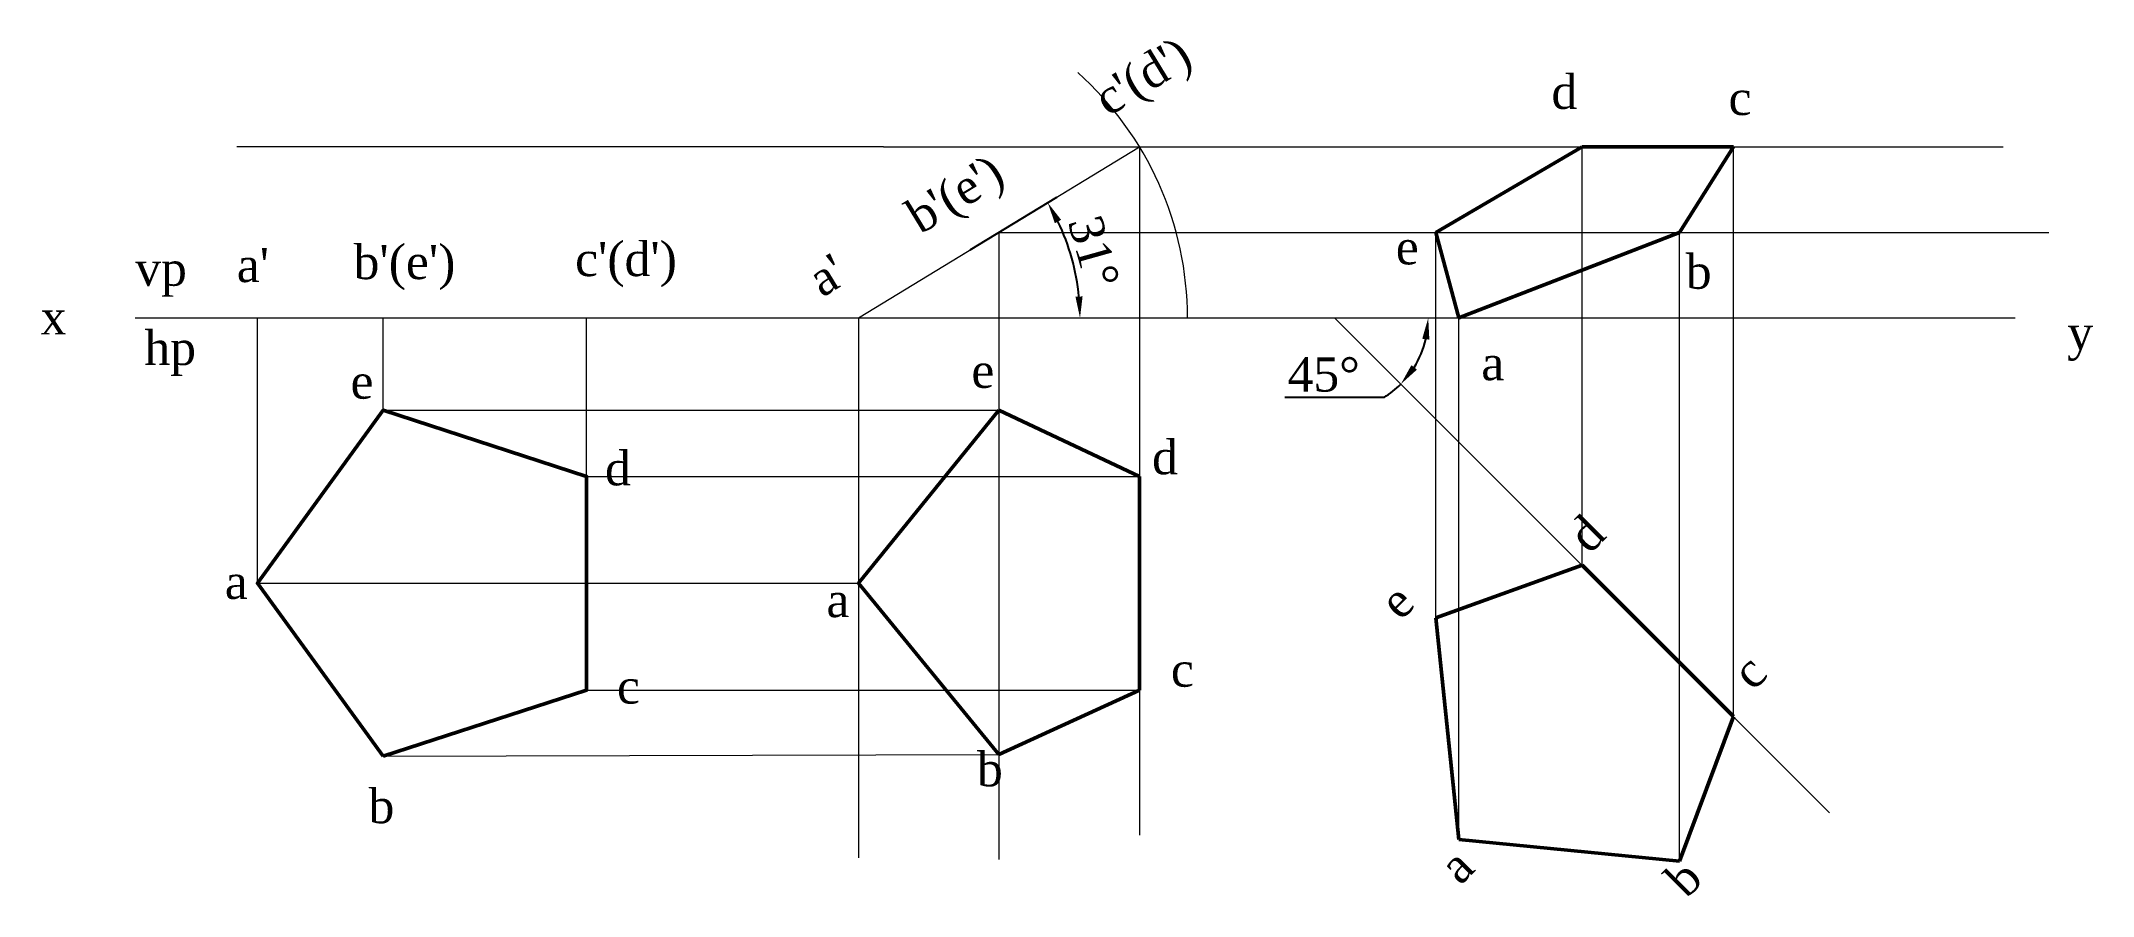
# Paper-space layout 'Layout19' of a CAD drawing. Header units: millimetres. Extents: x 18 to 258, y 20 to 120.
import ezdxf

# ---------------------------------------------------------------- set-up
doc = ezdxf.new("R2010")
doc.units = ezdxf.units.MM
for name, color, linetype, lineweight in [('PROJECTION LINE', 5, 'Continuous', 5), ('VISIBLE LINE', 250, 'Continuous', 50), ('XY LINE', 1, 'Continuous', 15)]:
    doc.layers.add(name, color=color, linetype=linetype, lineweight=lineweight)
doc.styles.get("Standard").update_dxf_attribs({"font": 'times.ttf', "height": 4})
doc.dimstyles.new('ISO-25', dxfattribs={"dimtxt": 4, "dimasz": 2.5, "dimexe": 1.25, "dimexo": 0.625, "dimtad": 1, "dimtoh": 1, "dimtxsty": 'Standard', "dimcen": 2.5, "dimadec": 0, "dimazin": 0, "dimtfac": 1, "dimtmove": 0, "dimatfit": 3, "dimfxl": 1, "dimarcsym": 0})

# ---------------------------------------------------------------- blocks, each defined once
blk = doc.blocks.new('*D70')
at = {"layer": 'Defpoints', "color": 0, "transparency": 16777216}
for p in [(126.19, 95.39), (139.13, 92.45), (29.1, 87.75), (113.64, 87.75), (248.84, 87.75)]:
    blk.add_point(p, dxfattribs=at)
at = {"layer": 'PROJECTION LINE', "color": 0, "lineweight": -2, "transparency": 16777216}
blk.add_line((126.73, 95.72), (136.85, 101.87), dxfattribs=at)
blk.add_arc((113.64, 87.75), 25.91, 5.5298, 25.7939, dxfattribs=at)
at = {"layer": 'PROJECTION LINE', "color": 0, "transparency": 16777216}
for points in [[(136.61, 98.83), (137.34, 99.23), (135.78, 101.23)], [(139.85, 90.27), (139.02, 90.23), (139.55, 87.75)]]:
    blk.add_solid(points, dxfattribs=at)
at = {"layer": 'PROJECTION LINE', "color": 0, "transparency": 16777216, "insert": (141.15, 95.47), "char_height": 4, "attachment_point": 5, "rotation": 285.6618}
blk.add_mtext('31°', dxfattribs=at)
blk = doc.blocks.new('*D71')
at = {"layer": 'Defpoints', "color": 0, "transparency": 16777216}
for p in [(29.1, 87.75), (169.31, 87.75), (248.84, 87.75), (179.88, 84.92), (227.16, 29.9)]:
    blk.add_point(p, dxfattribs=at)
at = {"layer": 'PROJECTION LINE', "color": 0, "lineweight": -2, "transparency": 16777216}
blk.add_line((175.09, 78.46), (163.47, 78.46), dxfattribs=at)
for start, end in [(328.1181, 346.8819), (301.8819, 315)]:
    blk.add_arc((169.31, 87.75), 10.94, start, end, dxfattribs=at)
at = {"layer": 'PROJECTION LINE', "color": 0, "transparency": 16777216}
for points in [[(179.55, 85.32), (180.38, 85.22), (180.25, 87.75)], [(178.93, 81.71), (178.28, 82.23), (177.05, 80.02)]]:
    blk.add_solid(points, dxfattribs=at)
at = {"layer": 'PROJECTION LINE', "color": 0, "transparency": 16777216, "insert": (168.03, 81.12), "char_height": 4, "attachment_point": 5}
blk.add_mtext('45°', dxfattribs=at)

psp = doc.layouts.new('Layout19')

# ---------------------------------------------------------------- linework, layer by layer
at = {"layer": 'PROJECTION LINE'}
for p, q in [((116.573, 107.753), (40.994, 107.753)), ((113.641, 87.753), (146.505, 107.753)), ((116.573, 107.753), (247.436, 107.753)), ((126.194, 95.393), (146.505, 107.753)), ((146.505, 107.753), (146.505, 36.724)), ((198.236, 58.828), (198.236, 107.753)), ((215.913, 41.15), (215.913, 107.753)), ((130.073, 97.753), (130.073, 36.724)), ((130.073, 97.753), (252.78, 97.753)), ((181.154, 52.671), (181.154, 97.753)), ((209.599, 87.753), (209.599, 97.753)), ((113.641, 87.753), (126.194, 95.393)), ((43.402, 56.726), (43.402, 87.753)), ((43.402, 87.753), (81.873, 87.753)), ((43.402, 87.753), (58.097, 87.753)), ((58.097, 76.952), (58.097, 87.753)), ((58.097, 76.952), (58.097, 87.753)), ((58.097, 87.753), (81.873, 87.753)), ((81.873, 69.226), (81.873, 87.753)), ((81.873, 69.226), (81.873, 87.753)), ((113.641, 87.753), (113.641, 36.065)), ((169.31, 87.753), (227.162, 29.902)), ((183.837, 26.751), (183.837, 87.753)), ((209.599, 24.226), (209.599, 87.753)), ((58.097, 76.952), (130.073, 76.952)), ((81.873, 69.226), (146.505, 69.226)), ((43.402, 56.726), (113.641, 56.726)), ((81.873, 44.226), (146.505, 44.226)), ((58.097, 36.501), (130.073, 36.724)), ((113.641, 36.065), (113.641, 24.636)), ((130.073, 36.724), (130.073, 24.417)), ((146.505, 36.724), (146.505, 27.274))]:
    psp.add_line(p, q, dxfattribs=at)
psp.add_arc((113.641, 87.753), 38.471, 0, 48.21277, dxfattribs=at)
at = {"layer": 'VISIBLE LINE'}
for p, q in [((198.236, 107.753), (181.154, 97.753)), ((215.913, 107.753), (198.236, 107.753)), ((209.599, 97.753), (215.913, 107.753)), ((181.154, 97.753), (183.837, 87.753)), ((183.837, 87.753), (209.599, 97.753)), ((113.641, 56.726), (130.073, 76.952)), ((130.073, 76.952), (146.505, 69.226)), ((146.505, 69.226), (146.505, 44.226)), ((181.154, 52.671), (198.236, 58.828)), ((198.236, 58.828), (215.913, 41.15)), ((198.236, 58.828), (215.913, 41.15)), ((130.073, 36.724), (113.641, 56.726)), ((183.837, 26.751), (181.154, 52.671)), ((146.505, 44.226), (130.073, 36.724)), ((215.913, 41.15), (209.599, 24.226)), ((209.599, 24.226), (183.837, 26.751))]:
    psp.add_line(p, q, dxfattribs=at)
psp.add_lwpolyline([(58.097, 36.501), (81.873, 44.226), (81.873, 69.226), (58.097, 76.952), (43.402, 56.726)], close=True, dxfattribs=at)
at = {"layer": 'XY LINE'}
for q in [(29.097, 87.753), (248.837, 87.753)]:
    psp.add_line((29.097, 87.753), q, dxfattribs=at)

# ---------------------------------------------------------------- texts
at = {"layer": 'PROJECTION LINE'}
for s, rotation, p in [("c'(d')", 31.32363, (142.815, 111.237)), ("b'(e')", 31.32363, (120.878, 97.478)), ("a'", 31.32363, (109.403, 90.085)), ('d', 45, (199.099, 60.038)), ('e', 45, (177.017, 52.254)), ('c', 45, (218.216, 44.032)), ('a', 45, (183.999, 21.316)), ('b', 45, (210.43, 19.773))]:
    psp.add_text(s, height=4, rotation=rotation, dxfattribs=at).set_placement(p)
for s, p in [('d', (194.654, 112.197)), ('c', (215.346, 111.485)), ("a'", (40.994, 91.948)), ("b'(e')", (54.64, 92.298)), ("c'(d')", (80.533, 92.647)), ('e', (176.46, 94.02)), ('b', (210.351, 91.169)), ('e', (126.852, 79.582)), ('a', (186.449, 80.476)), ('e', (54.29, 78.315)), ('d', (84.032, 68.178)), ('d', (147.971, 69.472)), ('a', (39.594, 54.894)), ('a', (109.913, 52.768)), ('c', (150.171, 44.636)), ('c', (85.431, 42.659)), ('b', (127.512, 32.988)), ('b', (56.39, 28.676))]:
    psp.add_text(s, height=4, dxfattribs=at).set_placement(p)
at = {"layer": 'XY LINE'}
for s, p in [('vp', (29.121, 91.525)), ('x', (18.061, 85.823)), ('hp', (30.191, 82.258)), ('y', (254.945, 84.041))]:
    psp.add_text(s, height=4, dxfattribs=at).set_placement(p)

# ---------------------------------------------------------------- dimensions: what is measured, and where the dimension line sits
at = {"layer": 'PROJECTION LINE'}
for base, line1, line2, picture, middle in [((139.125, 92.45), ((29.097, 87.753), (248.837, 87.753)), ((113.641, 87.753), (126.194, 95.393)), '*D70', (141.153, 95.467)), ((179.88, 84.921), ((169.31, 87.753), (227.162, 29.902)), ((29.097, 87.753), (248.837, 87.753)), '*D71', (168.03, 81.121))]:
    dim = psp.add_angular_dim_2l(base=base, line1=line1, line2=line2, dimstyle='ISO-25', dxfattribs=at)
    dim.commit()
    dim.dimension.update_dxf_attribs({"geometry": picture, "text_midpoint": middle})

doc.saveas('drawing.dxf')
